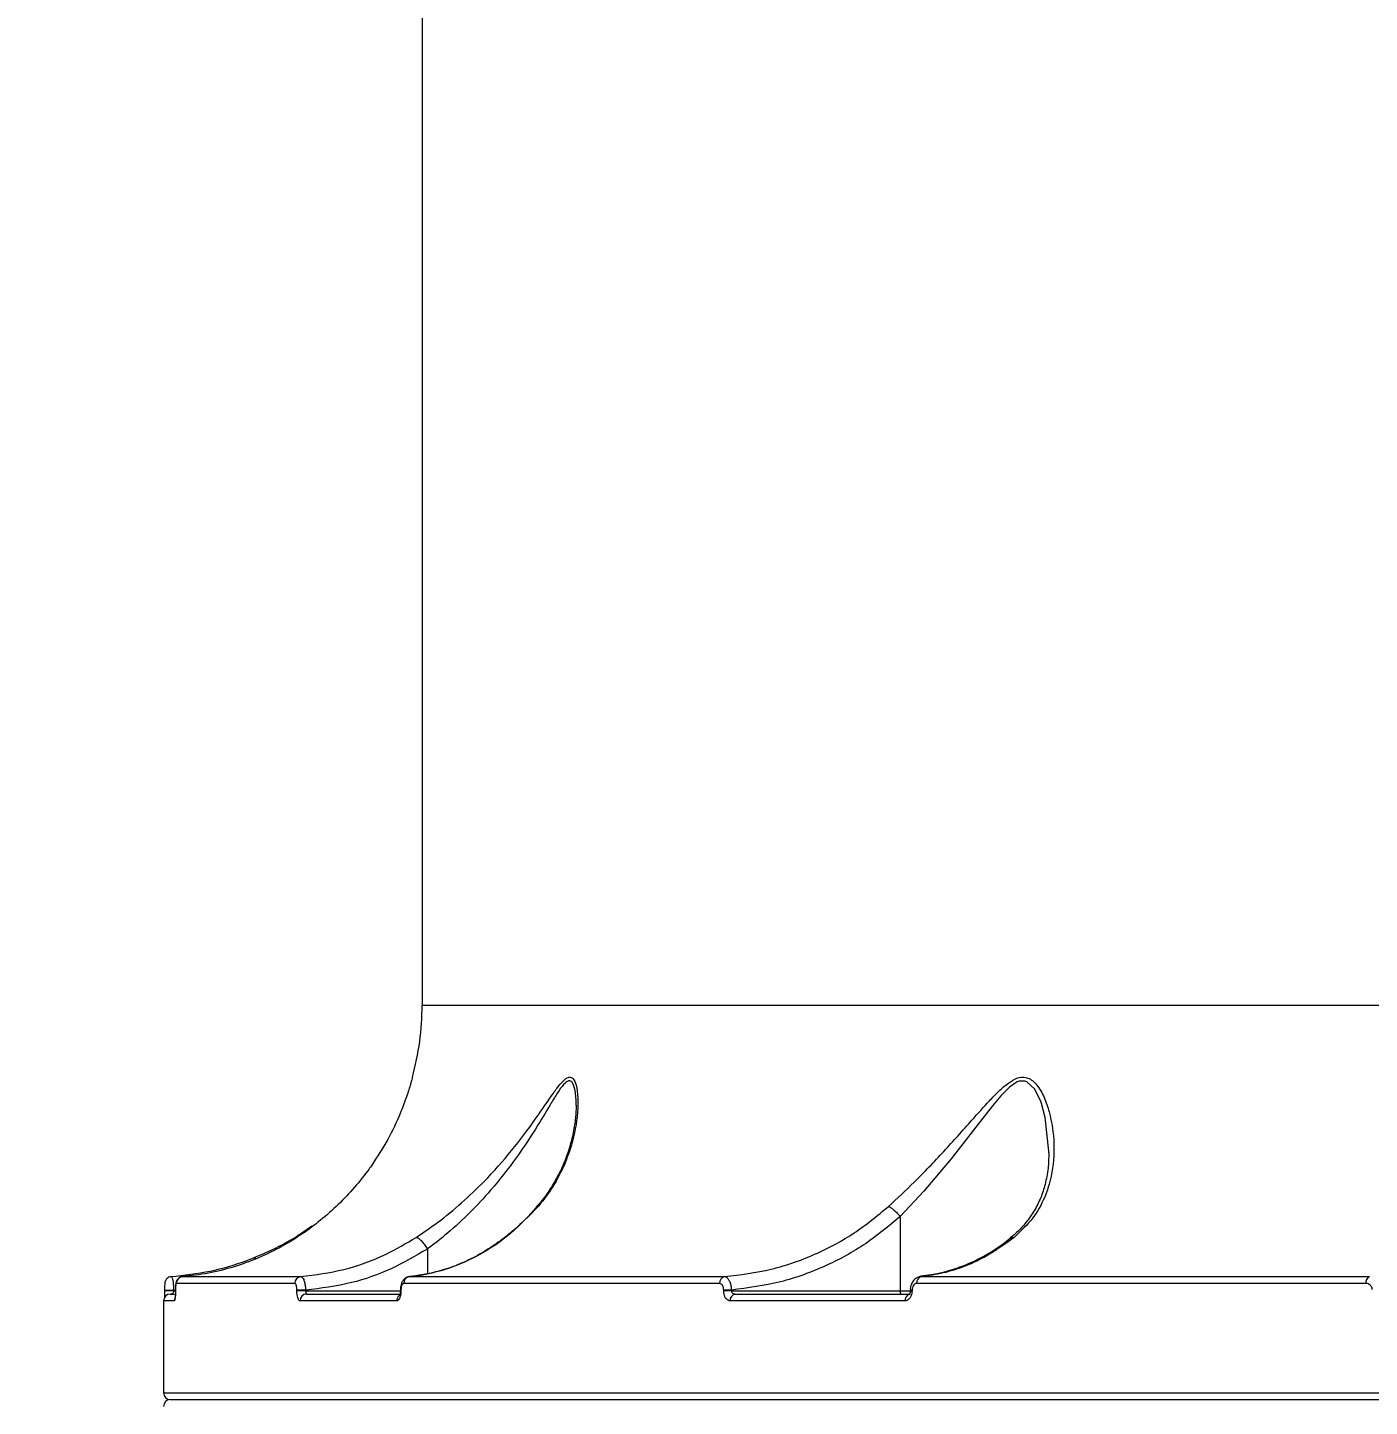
# Model space of a CAD drawing. Header units: millimetres. Extents: x -6796 to 9036, y -6828 to 5710.
# Drawn here: x -3124.5 to -2927.3, y -1314.9 to -1112.4 of the extents above; entities that cross this region are included whole.
import ezdxf

# ---------------------------------------------------------------- set-up
doc = ezdxf.new("R2010")
doc.units = ezdxf.units.MM
doc.layers.add('DIKOM_РАЗМЕР_ЗОНА', color=7, linetype='Continuous')
doc.layers.add('DIKOM_РАЗМЕР_ОБЪЕКТА', color=7, linetype='Continuous')
doc.styles.add('style1', font='arial.ttf', dxfattribs={"width": 0.8})
doc.dimstyles.new('1-50', dxfattribs={"dimtxt": 300, "dimasz": 200, "dimexe": 100, "dimexo": 0, "dimgap": 100, "dimtad": 1, "dimtxsty": 'style1', "dimcen": 200, "dimclrd": 7, "dimclre": 7, "dimclrt": 7, "dimadec": 1, "dimazin": 2, "dimtfac": 1, "dimtmove": 0, "dimatfit": 2, "dimfxl": 0, "dimlwd": 25, "dimlwe": 18, "dimarcsym": 0})

# ---------------------------------------------------------------- blocks, each defined once
blk = doc.blocks.new('*D11')
at = {"layer": 'Defpoints', "color": 0, "transparency": 16777216}
for p in [(-5295.52, 688.88), (5479.37, 352.85), (5479.37, -5858.19)]:
    blk.add_point(p, dxfattribs=at)
at = {"layer": 'DIKOM_РАЗМЕР_ОБЪЕКТА', "color": 7, "lineweight": 18, "transparency": 16777216}
for p, q in [((-5295.52, 688.88), (-5295.52, -5958.19)), ((5479.37, 352.85), (5479.37, -5958.19))]:
    blk.add_line(p, q, dxfattribs=at)
at = {"layer": 'DIKOM_РАЗМЕР_ОБЪЕКТА', "color": 7, "lineweight": 25, "transparency": 16777216}
blk.add_line((-5095.52, -5858.19), (5279.37, -5858.19), dxfattribs=at)
at = {"layer": 'DIKOM_РАЗМЕР_ОБЪЕКТА', "color": 7, "transparency": 16777216}
for points in [[(-5095.52, -5824.85), (-5095.52, -5891.52), (-5295.52, -5858.19)], [(5279.37, -5824.85), (5279.37, -5891.52), (5479.37, -5858.19)]]:
    blk.add_solid(points, dxfattribs=at)
at = {"layer": 'DIKOM_РАЗМЕР_ОБЪЕКТА', "color": 7, "transparency": 16777216, "insert": (180.34, -5605.01), "char_height": 300, "attachment_point": 5, "style": 'style1'}
blk.add_mtext('10800', dxfattribs=at)
blk = doc.blocks.new('*D14')
at = {"layer": 'Defpoints', "color": 0, "transparency": 16777216}
for p in [(-6795.52, 688.88), (6979.37, 688.88), (6979.37, -6727.83)]:
    blk.add_point(p, dxfattribs=at)
at = {"layer": 'DIKOM_РАЗМЕР_ЗОНА', "color": 7, "lineweight": 18, "transparency": 16777216}
for p, q in [((-6795.52, 688.88), (-6795.52, -6827.83)), ((6979.37, 688.88), (6979.37, -6827.83))]:
    blk.add_line(p, q, dxfattribs=at)
at = {"layer": 'DIKOM_РАЗМЕР_ЗОНА', "color": 7, "lineweight": 25, "transparency": 16777216}
blk.add_line((-6595.52, -6727.83), (6779.37, -6727.83), dxfattribs=at)
at = {"layer": 'DIKOM_РАЗМЕР_ЗОНА', "color": 7, "transparency": 16777216}
for points in [[(-6595.52, -6694.5), (-6595.52, -6761.17), (-6795.52, -6727.83)], [(6779.37, -6694.5), (6779.37, -6761.17), (6979.37, -6727.83)]]:
    blk.add_solid(points, dxfattribs=at)
at = {"layer": 'DIKOM_РАЗМЕР_ЗОНА', "color": 7, "transparency": 16777216, "insert": (26.03, -6474.56), "char_height": 300, "attachment_point": 5, "style": 'style1'}
blk.add_mtext('13800', dxfattribs=at)

msp = doc.modelspace()

# ---------------------------------------------------------------- linework, layer by layer
at = {"color": 7, "linetype": 'Continuous', "lineweight": 15}
for p, q in [((-3066.513, -885.835), (-3066.513, -1255.935)), ((-3066.513, -1255.935), (-2746.361, -1255.935)), ((-2996.283, -1286.997), (-2996.283, -1297.885)), ((-3065.743, -1291.771), (-3065.743, -1295.433)), ((-3101.718, -1295.828), (-3084.326, -1295.828)), ((-3068.363, -1295.828), (-3022.078, -1295.828)), ((-2992.397, -1295.634), (-2993.277, -1295.755)), ((-2993.18, -1295.828), (-2927.348, -1295.828)), ((-3104.345, -1297.852), (-3104.345, -1297.885)), ((-3103.01, -1297.852), (-3104.345, -1297.852)), ((-3103.01, -1297.885), (-3104.345, -1297.885)), ((-3102.835, -1297.828), (-3103.01, -1297.852)), ((-3103.01, -1297.852), (-3103.01, -1297.885)), ((-3103.01, -1297.885), (-3102.758, -1297.885)), ((-3102.755, -1297.782), (-3102.755, -1297.885)), ((-3102.755, -1297.782), (-3102.75, -1297.782)), ((-3102.755, -1297.885), (-3102.75, -1297.885)), ((-3102.75, -1297.782), (-3102.75, -1297.885)), ((-3085.21, -1296.825), (-3102.64, -1296.825)), ((-3084.908, -1297.885), (-3084.908, -1297.83)), ((-3083.624, -1297.83), (-3084.908, -1297.83)), ((-3083.624, -1297.885), (-3084.908, -1297.885)), ((-3083.624, -1297.83), (-3083.624, -1297.885)), ((-3083.624, -1297.885), (-3069.707, -1297.885)), ((-3069.707, -1297.805), (-3069.707, -1297.885)), ((-3069.707, -1297.805), (-3069.706, -1297.805)), ((-3069.706, -1297.805), (-3069.623, -1297.805)), ((-3069.706, -1297.885), (-3069.623, -1297.885)), ((-3069.623, -1297.805), (-3069.623, -1297.885)), ((-3022.825, -1296.825), (-3069.212, -1296.825)), ((-3022.215, -1297.885), (-3022.215, -1297.805)), ((-3021.084, -1297.805), (-3022.215, -1297.805)), ((-3021.084, -1297.885), (-3022.215, -1297.885)), ((-3021.084, -1297.805), (-3021.084, -1297.885)), ((-3021.084, -1297.885), (-2996.283, -1297.885)), ((-2996.283, -1297.885), (-2994.837, -1297.885)), ((-2994.804, -1297.83), (-2994.804, -1297.885)), ((-2994.804, -1297.83), (-2994.542, -1297.83)), ((-2994.804, -1297.885), (-2994.542, -1297.885)), ((-2994.542, -1297.83), (-2994.542, -1297.885)), ((-2927.886, -1296.825), (-2993.863, -1296.825)), ((-3104.513, -1299.385), (-3104.513, -1312.885)), ((-3102.917, -1299.385), (-3104.513, -1299.385)), ((-3103.513, -1298.385), (-3102.91, -1298.385)), ((-3070.25, -1299.385), (-3084.451, -1299.385)), ((-3083.499, -1298.385), (-3069.872, -1298.385)), ((-2995.555, -1299.385), (-3021.275, -1299.385)), ((-3020.473, -1298.385), (-2994.814, -1298.385)), ((-3104.513, -1312.885), (-2685.516, -1312.885)), ((-3103.513, -1313.885), (-2685.513, -1313.885))]:
    msp.add_line(p, q, dxfattribs=at)
at = {"color": 7, "linetype": 'Continuous', "lineweight": 15, "flags": 128}
for points in [[(-2974.45, -1277.665), (-2974.423, -1277.381), (-2974.961, -1272.43), (-2975.566, -1270.22), (-2976.51, -1268.268), (-2977.656, -1267.195), (-2977.959, -1267.095), (-2978.817, -1267.141), (-2979.081, -1267.238), (-2980.213, -1267.984), (-2981.492, -1269.254), (-2982.722, -1270.717), (-2985.042, -1273.693), (-2988.815, -1278.514), (-2992.801, -1283.252), (-2996.283, -1286.994), (-2996.284, -1286.995), (-2996.284, -1286.995)], [(-2996.12, -1298.385), (-2996.152, -1298.376), (-2996.183, -1298.347), (-2996.211, -1298.301), (-2996.236, -1298.239), (-2996.256, -1298.163), (-2996.271, -1298.076), (-2996.28, -1297.983), (-2996.283, -1297.885)]]:
    msp.add_lwpolyline(points, dxfattribs=at)
at = {"color": 7, "linetype": 'Continuous', "lineweight": 15}
for centre, radius, start, end in [((-3106.513, -1255.935), 40, 344.58804, 0), ((-3101.642, -1296.823), 0.998, 94.33339, 180.11826), ((-3084.229, -1296.805), 0.982, 95.68349, 181.19072), ((-3068.245, -1296.789), 0.968, 97.03736, 182.14694), ((-3021.891, -1296.746), 0.937, 101.52335, 184.84652), ((-2992.944, -1296.722), 0.925, 104.80047, 186.40251), ((-2926.969, -1296.676), 0.929, 114.11512, 189.2703), ((-3103.513, -1299.385), 1, 90, 180), ((-3101.915, -1299.385), 1.002, 153.20733, 180.02539), ((-3083.474, -1299.362), 0.977, 91.44426, 181.36102), ((-3069.223, -1299.373), 1.027, 127.67918, 180.65719), ((-3020.361, -1299.296), 0.918, 96.97574, 185.58148), ((-2994.612, -1299.287), 0.948, 110.98024, 185.93205), ((-3103.513, -1312.885), 1, 180, 270), ((-3103.513, -1314.885), 1, 90, 180)]:
    msp.add_arc(centre, radius, start, end, dxfattribs=at)
for points, knots in [([(-3067.951, -1266.564), (-3067.959, -1266.597), (-3067.981, -1266.682), (-3068.291, -1267.827), (-3068.859, -1269.611), (-3069.891, -1272.347), (-3071.448, -1275.692), (-3073.13, -1278.259), (-3073.97, -1279.542)], [0, 0, 0, 0, 0.0730038, 0.1858604, 0.3384075, 0.4916312, 0.7458193, 1, 1, 1, 1]), ([(-3067.394, -1290.06), (-3066.335, -1289.345), (-3064.047, -1287.797), (-3060.661, -1285.001), (-3056.952, -1281.479), (-3053.284, -1277.312), (-3050.154, -1273.138), (-3048.063, -1270.062), (-3046.726, -1268.153), (-3045.808, -1267.037), (-3045.204, -1266.598), (-3044.733, -1266.495), (-3044.27, -1266.688), (-3043.814, -1267.78), (-3043.597, -1269.566), (-3043.682, -1272.56), (-3044.404, -1276.509), (-3046.009, -1280.456), (-3047.798, -1283.439), (-3048.92, -1284.824), (-3049.481, -1285.517)], [0, 0, 0, 0, 0.0590523, 0.1277271, 0.196513, 0.2913054, 0.3861767, 0.4527491, 0.4869209, 0.5208964, 0.5489016, 0.5542376, 0.5800326, 0.615195, 0.6622391, 0.7094936, 0.8075747, 0.9056114, 0.9528154, 1, 1, 1, 1]), ([(-3043.903, -1270.663), (-3043.897, -1270.545), (-3043.858, -1269.671), (-3044.015, -1268.415), (-3044.391, -1267.234), (-3044.808, -1267.023), (-3045.232, -1267.132), (-3045.788, -1267.612), (-3046.616, -1268.786), (-3047.833, -1270.796), (-3049.745, -1274.021), (-3052.621, -1278.394), (-3056.007, -1282.749), (-3059.447, -1286.451), (-3062.6, -1289.352), (-3064.746, -1291.051), (-3065.744, -1291.763), (-3065.744, -1291.764)], [0, 0, 0, 0, 0.0110372, 0.0810328, 0.130989, 0.1664938, 0.1738278, 0.2128268, 0.2624351, 0.3123993, 0.4126758, 0.5574051, 0.7020303, 0.8066948, 0.9111993, 0.9999505, 1, 1, 1, 1]), ([(-2998.002, -1285.517), (-2996.737, -1284.344), (-2993.959, -1281.769), (-2989.838, -1277.435), (-2986.205, -1273.371), (-2983.575, -1270.407), (-2981.81, -1268.576), (-2980.46, -1267.399), (-2979.115, -1266.594), (-2978.13, -1266.477), (-2977.111, -1266.764), (-2976.075, -1267.679), (-2975.078, -1269.482), (-2974.108, -1272.429), (-2973.527, -1276.343), (-2973.866, -1280.638), (-2974.999, -1284.255), (-2976.679, -1287.36), (-2978.563, -1289.133), (-2979.549, -1290.06)], [0, 0, 0, 0, 0.0790145, 0.1734907, 0.2680512, 0.3287186, 0.36136, 0.3938948, 0.4223245, 0.4513098, 0.4599343, 0.4989806, 0.5451061, 0.5914396, 0.689033, 0.786593, 0.8555722, 0.9244486, 1, 1, 1, 1]), ([(-3043.896, -1270.664), (-3043.901, -1271.038), (-3043.916, -1272.045), (-3044.137, -1273.872), (-3044.627, -1276.153), (-3045.397, -1278.523), (-3046.407, -1280.797), (-3047.629, -1282.892), (-3048.743, -1284.501), (-3049.533, -1285.377), (-3049.771, -1285.642)], [0, 0, 0, 0, 0.0789208, 0.212523, 0.3610254, 0.5188078, 0.6674244, 0.808897, 0.9421973, 1, 1, 1, 1]), ([(-2974.447, -1277.666), (-2974.466, -1278.416), (-2974.506, -1279.991), (-2974.934, -1282.193), (-2975.603, -1284.282), (-2976.53, -1286.14), (-2977.721, -1287.826), (-2978.913, -1289.155), (-2979.773, -1289.861), (-2980.108, -1290.135)], [0, 0, 0, 0, 0.1600264, 0.3360528, 0.4828767, 0.6385089, 0.7892414, 0.9180972, 1, 1, 1, 1]), ([(-3073.97, -1279.542), (-3074.145, -1279.786), (-3075.024, -1281.009), (-3076.712, -1283.074), (-3079.969, -1286.44), (-3083.454, -1289.196), (-3087.328, -1291.55), (-3090.541, -1293.123), (-3094.171, -1294.446), (-3097.902, -1295.401), (-3100.446, -1295.686), (-3101.718, -1295.828)], [0, 0, 0, 0, 0.0242961, 0.1222499, 0.2202167, 0.4215178, 0.5118881, 0.6322331, 0.7525886, 0.8762961, 1, 1, 1, 1]), ([(-3049.481, -1285.517), (-3050.788, -1286.889), (-3053.435, -1289.667), (-3057.413, -1292.333), (-3061.175, -1294.149), (-3064.633, -1295.313), (-3067.115, -1295.656), (-3068.363, -1295.828)], [0, 0, 0, 0, 0.2398791, 0.4858767, 0.6394203, 0.8185501, 1, 1, 1, 1]), ([(-3049.761, -1285.649), (-3050.106, -1286.052), (-3051.127, -1287.247), (-3052.984, -1288.974), (-3055.309, -1290.833), (-3057.762, -1292.419), (-3060.314, -1293.723), (-3062.896, -1294.744), (-3064.643, -1295.171), (-3065.496, -1295.379)], [0, 0, 0, 0, 0.0775347, 0.2297721, 0.3834947, 0.5385659, 0.6945195, 0.8507603, 1, 1, 1, 1]), ([(-3049.73, -1285.679), (-3049.691, -1285.637), (-3049.624, -1285.566), (-3049.522, -1285.531), (-3049.481, -1285.517)], [0, 0, 0, 0, 0.5962696, 1, 1, 1, 1]), ([(-3022.078, -1295.828), (-3019.777, -1295.543), (-3015.109, -1294.966), (-3008.711, -1292.649), (-3002.892, -1289.547), (-2999.644, -1286.87), (-2998.002, -1285.517)], [0, 0, 0, 0, 0.2625702, 0.5326605, 0.7636463, 1, 1, 1, 1]), ([(-2998.002, -1285.517), (-2997.965, -1285.532), (-2997.858, -1285.574), (-2997.601, -1285.726), (-2997.205, -1286.031), (-2996.723, -1286.484), (-2996.43, -1286.825), (-2996.284, -1286.995)], [0, 0, 0, 0, 0.0873072, 0.2536145, 0.50239, 0.7511759, 1, 1, 1, 1]), ([(-2996.283, -1286.997), (-2997.948, -1288.387), (-3001.316, -1291.198), (-3007.265, -1294.416), (-3013.883, -1296.863), (-3018.662, -1297.488), (-3021.084, -1297.805)], [0, 0, 0, 0, 0.2328881, 0.4713015, 0.7319723, 1, 1, 1, 1]), ([(-2996.284, -1286.995), (-2996.284, -1286.995), (-2996.284, -1286.996), (-2996.283, -1286.997), (-2996.283, -1286.997), (-2996.283, -1286.997)], [0, 0, 0, 0, 0.3653779, 0.8659765, 1, 1, 1, 1]), ([(-3091.268, -1293.069), (-3089.838, -1292.449), (-3087.507, -1291.439), (-3084.629, -1289.745), (-3083.259, -1288.755), (-3082.699, -1288.35)], [0, 0, 0, 0, 0.4841674, 0.7890323, 1, 1, 1, 1]), ([(-3084.326, -1295.828), (-3082.212, -1295.549), (-3077.924, -1294.984), (-3072.216, -1292.907), (-3068.849, -1290.92), (-3067.394, -1290.06)], [0, 0, 0, 0, 0.3558502, 0.721475, 1, 1, 1, 1]), ([(-3065.743, -1291.771), (-3067.495, -1292.792), (-3071.042, -1294.86), (-3077.08, -1296.982), (-3081.369, -1297.538), (-3083.624, -1297.83)], [0, 0, 0, 0, 0.3165729, 0.6406618, 1, 1, 1, 1]), ([(-3067.394, -1290.06), (-3067.381, -1290.061), (-3067.329, -1290.061), (-3067.179, -1290.105), (-3066.897, -1290.29), (-3066.507, -1290.678), (-3066.099, -1291.188), (-3065.862, -1291.572), (-3065.744, -1291.764)], [0, 0, 0, 0, 0.0380737, 0.1491748, 0.3618865, 0.5745814, 0.7873057, 1, 1, 1, 1]), ([(-3065.744, -1291.764), (-3065.744, -1291.765), (-3065.743, -1291.767), (-3065.743, -1291.77), (-3065.743, -1291.771)], [0, 0, 0, 0, 0.6110991, 1, 1, 1, 1]), ([(-2979.549, -1290.06), (-2980.996, -1291.11), (-2983.352, -1292.818), (-2986.894, -1294.397), (-2989.977, -1295.389), (-2992.099, -1295.68), (-2993.18, -1295.828)], [0, 0, 0, 0, 0.3422139, 0.5572665, 0.7746029, 1, 1, 1, 1]), ([(-2980.057, -1290.159), (-2980.423, -1290.46), (-2981.533, -1291.371), (-2983.51, -1292.606), (-2985.967, -1293.875), (-2988.52, -1294.829), (-2990.672, -1295.426), (-2991.976, -1295.584), (-2992.397, -1295.634)], [0, 0, 0, 0, 0.0974997, 0.2958357, 0.4963842, 0.6988622, 0.9028158, 1, 1, 1, 1]), ([(-2980.008, -1290.223), (-2979.955, -1290.176), (-2979.853, -1290.086), (-2979.677, -1290.061), (-2979.575, -1290.061), (-2979.549, -1290.06)], [0, 0, 0, 0, 0.4445954, 0.8582352, 1, 1, 1, 1]), ([(-3103.385, -1295.828), (-3101.461, -1295.609), (-3097.688, -1295.18), (-3093.678, -1293.993), (-3091.599, -1293.196), (-3091.268, -1293.069)], [0, 0, 0, 0, 0.4665352, 0.9149997, 1, 1, 1, 1]), ([(-3091.268, -1293.069), (-3091.259, -1293.066), (-3091.188, -1293.038), (-3091.076, -1293.038), (-3090.946, -1293.157), (-3090.914, -1293.186)], [0, 0, 0, 0, 0.0909493, 0.7718191, 1, 1, 1, 1]), ([(-3103.394, -1295.832), (-3103.4, -1295.831), (-3103.521, -1295.819), (-3103.734, -1295.907), (-3103.977, -1296.061), (-3104.136, -1296.244), (-3104.232, -1296.417), (-3104.282, -1296.566), (-3104.304, -1296.672), (-3104.316, -1296.756), (-3104.328, -1296.895), (-3104.337, -1297.122), (-3104.344, -1297.5), (-3104.344, -1297.743), (-3104.344, -1297.853)], [0, 0, 0, 0, 0.0055749, 0.1255518, 0.2215443, 0.3025111, 0.3710382, 0.4265674, 0.4668869, 0.5036451, 0.5647174, 0.7524153, 0.8880469, 1, 1, 1, 1]), ([(-3103.394, -1295.832), (-3103.4, -1295.831), (-3103.521, -1295.819), (-3103.734, -1295.907), (-3103.977, -1296.061), (-3104.136, -1296.244), (-3104.232, -1296.417), (-3104.282, -1296.566), (-3104.304, -1296.672), (-3104.316, -1296.756), (-3104.328, -1296.895), (-3104.337, -1297.122), (-3104.344, -1297.5), (-3104.344, -1297.743), (-3104.344, -1297.853)], [0, 0, 0, 0, 0.0055749, 0.1255518, 0.2215443, 0.3025111, 0.3710382, 0.4265674, 0.4668869, 0.5036451, 0.5647174, 0.7524153, 0.8880469, 1, 1, 1, 1]), ([(-3103.385, -1295.828), (-3103.354, -1295.842), (-3103.288, -1295.872), (-3103.189, -1296.164), (-3103.102, -1296.625), (-3103.037, -1297.206), (-3103.019, -1297.636), (-3103.01, -1297.852)], [0, 0, 0, 0, 0.184795, 0.398808, 0.6012776, 0.7990305, 1, 1, 1, 1]), ([(-3101.725, -1295.829), (-3101.726, -1295.829), (-3101.847, -1295.811), (-3102.067, -1295.907), (-3102.322, -1296.066), (-3102.491, -1296.262), (-3102.596, -1296.456), (-3102.662, -1296.652), (-3102.709, -1296.888), (-3102.74, -1297.203), (-3102.755, -1297.564), (-3102.753, -1297.757), (-3102.753, -1297.82)], [0, 0, 0, 0, 0.0005991, 0.1306025, 0.2349962, 0.3260909, 0.4090265, 0.4909817, 0.6064841, 0.7971249, 0.9339901, 1, 1, 1, 1]), ([(-3084.326, -1295.828), (-3084.254, -1295.85), (-3084.111, -1295.893), (-3083.909, -1296.237), (-3083.748, -1296.744), (-3083.653, -1297.308), (-3083.632, -1297.681), (-3083.624, -1297.83)], [0, 0, 0, 0, 0.2142473, 0.4283115, 0.6427281, 0.8575889, 1, 1, 1, 1]), ([(-3068.406, -1295.851), (-3068.522, -1295.864), (-3068.777, -1295.892), (-3069.108, -1296.118), (-3069.389, -1296.445), (-3069.6, -1296.917), (-3069.713, -1297.402), (-3069.695, -1297.726), (-3069.69, -1297.805)], [0, 0, 0, 0, 0.1328454, 0.2914602, 0.4528767, 0.6479319, 0.9136611, 1, 1, 1, 1]), ([(-3065.496, -1295.379), (-3065.542, -1295.391), (-3066.488, -1295.647), (-3067.464, -1295.794), (-3068.392, -1295.833), (-3068.405, -1295.833)], [0, 0, 0, 0, 0.0477228, 0.9864694, 1, 1, 1, 1]), ([(-3022.078, -1295.828), (-3021.996, -1295.843), (-3021.811, -1295.877), (-3021.541, -1296.145), (-3021.305, -1296.59), (-3021.136, -1297.163), (-3021.102, -1297.591), (-3021.084, -1297.805)], [0, 0, 0, 0, 0.1700729, 0.3808122, 0.5867177, 0.7931435, 1, 1, 1, 1]), ([(-2993.265, -1295.849), (-2993.298, -1295.847), (-2993.519, -1295.832), (-2993.905, -1296.022), (-2994.346, -1296.385), (-2994.659, -1296.93), (-2994.814, -1297.443), (-2994.788, -1297.756), (-2994.782, -1297.83)], [0, 0, 0, 0, 0.0372436, 0.2455822, 0.4491661, 0.6711639, 0.9222967, 1, 1, 1, 1]), ([(-3104.345, -1297.885), (-3104.345, -1297.898), (-3104.345, -1298.078), (-3104.347, -1298.42), (-3104.352, -1298.76), (-3104.356, -1298.87), (-3104.357, -1298.886)], [0, 0, 0, 0, 0.035235, 0.4770455, 0.926955, 1, 1, 1, 1]), ([(-3103.01, -1297.885), (-3103.012, -1297.928), (-3103.015, -1297.982), (-3103.039, -1298.086), (-3103.084, -1298.196), (-3103.172, -1298.305), (-3103.277, -1298.373), (-3103.352, -1298.381), (-3103.387, -1298.385)], [0, 0, 0, 0, 0.1272063, 0.1626693, 0.340396, 0.5453904, 0.7831194, 1, 1, 1, 1]), ([(-3102.75, -1297.885), (-3102.751, -1297.955), (-3102.752, -1298.197), (-3102.767, -1298.593), (-3102.802, -1299.001), (-3102.853, -1299.318), (-3102.894, -1299.361), (-3102.917, -1299.385)], [0, 0, 0, 0, 0.0796224, 0.2757334, 0.4707637, 0.7105434, 1, 1, 1, 1]), ([(-3102.757, -1297.975), (-3102.757, -1298.041), (-3102.757, -1298.239), (-3102.772, -1298.546), (-3102.794, -1298.831), (-3102.82, -1298.994), (-3102.823, -1299.006), (-3102.824, -1299.01)], [0, 0, 0, 0, 0.1213971, 0.3604097, 0.6194426, 0.8717147, 1, 1, 1, 1]), ([(-3102.64, -1296.825), (-3102.657, -1296.841), (-3102.685, -1296.869), (-3102.718, -1297.075), (-3102.74, -1297.332), (-3102.75, -1297.581), (-3102.75, -1297.735), (-3102.75, -1297.782)], [0, 0, 0, 0, 0.3025677, 0.5346993, 0.7254878, 0.9170936, 1, 1, 1, 1]), ([(-3084.908, -1297.83), (-3084.91, -1297.756), (-3084.913, -1297.568), (-3084.95, -1297.285), (-3085.019, -1297.031), (-3085.109, -1296.858), (-3085.177, -1296.836), (-3085.21, -1296.825)], [0, 0, 0, 0, 0.1422562, 0.3571413, 0.5715864, 0.785712, 1, 1, 1, 1]), ([(-3084.451, -1299.385), (-3084.503, -1299.369), (-3084.606, -1299.335), (-3084.743, -1299.077), (-3084.846, -1298.696), (-3084.9, -1298.274), (-3084.906, -1297.995), (-3084.908, -1297.885)], [0, 0, 0, 0, 0.2150505, 0.4299755, 0.6447154, 0.8592311, 1, 1, 1, 1]), ([(-3083.624, -1297.885), (-3083.624, -1297.922), (-3083.622, -1298.015), (-3083.607, -1298.155), (-3083.579, -1298.282), (-3083.542, -1298.369), (-3083.513, -1298.38), (-3083.499, -1298.385)], [0, 0, 0, 0, 0.140717, 0.3551953, 0.5699951, 0.7849523, 1, 1, 1, 1]), ([(-3069.623, -1297.885), (-3069.625, -1297.972), (-3069.631, -1298.229), (-3069.696, -1298.646), (-3069.838, -1299.053), (-3070.031, -1299.332), (-3070.177, -1299.367), (-3070.25, -1299.385)], [0, 0, 0, 0, 0.1083174, 0.3204476, 0.5430968, 0.7715873, 1, 1, 1, 1]), ([(-3069.71, -1297.885), (-3069.71, -1297.944), (-3069.709, -1298.1), (-3069.742, -1298.323), (-3069.786, -1298.497), (-3069.827, -1298.594), (-3069.828, -1298.595), (-3069.829, -1298.595)], [0, 0, 0, 0, 0.1629349, 0.4285702, 0.6545497, 0.8458059, 1, 1, 1, 1]), ([(-3069.212, -1296.825), (-3069.261, -1296.837), (-3069.357, -1296.86), (-3069.484, -1297.041), (-3069.576, -1297.306), (-3069.618, -1297.578), (-3069.622, -1297.747), (-3069.623, -1297.805)], [0, 0, 0, 0, 0.2288283, 0.4578388, 0.6785498, 0.8883808, 1, 1, 1, 1]), ([(-3022.215, -1297.805), (-3022.221, -1297.698), (-3022.234, -1297.483), (-3022.332, -1297.197), (-3022.478, -1296.977), (-3022.65, -1296.847), (-3022.771, -1296.832), (-3022.825, -1296.825)], [0, 0, 0, 0, 0.2039581, 0.4079862, 0.6134809, 0.8265091, 1, 1, 1, 1]), ([(-3021.275, -1299.385), (-3021.358, -1299.375), (-3021.546, -1299.351), (-3021.812, -1299.149), (-3022.035, -1298.81), (-3022.186, -1298.374), (-3022.205, -1298.048), (-3022.215, -1297.885)], [0, 0, 0, 0, 0.174192, 0.3895994, 0.5957756, 0.7978744, 1, 1, 1, 1]), ([(-3021.084, -1297.885), (-3021.08, -1297.931), (-3021.075, -1297.986), (-3021.036, -1298.09), (-3020.963, -1298.199), (-3020.816, -1298.309), (-3020.646, -1298.374), (-3020.527, -1298.382), (-3020.473, -1298.385)], [0, 0, 0, 0, 0.1444653, 0.1755328, 0.362612, 0.5710183, 0.8045787, 1, 1, 1, 1]), ([(-2994.542, -1297.885), (-2994.547, -1297.995), (-2994.559, -1298.274), (-2994.681, -1298.696), (-2994.91, -1299.077), (-2995.213, -1299.335), (-2995.441, -1299.369), (-2995.555, -1299.385)], [0, 0, 0, 0, 0.1407586, 0.3552783, 0.5700097, 0.7849408, 1, 1, 1, 1]), ([(-2994.806, -1297.885), (-2994.807, -1297.94), (-2994.81, -1298.065), (-2994.852, -1298.232), (-2994.905, -1298.353), (-2994.953, -1298.42), (-2994.956, -1298.422), (-2994.959, -1298.423)], [0, 0, 0, 0, 0.1828637, 0.4091296, 0.6116118, 0.8032839, 1, 1, 1, 1]), ([(-2993.863, -1296.825), (-2993.939, -1296.836), (-2994.091, -1296.859), (-2994.295, -1297.031), (-2994.448, -1297.285), (-2994.53, -1297.568), (-2994.538, -1297.756), (-2994.542, -1297.83)], [0, 0, 0, 0, 0.2142336, 0.4284163, 0.6428662, 0.8577311, 1, 1, 1, 1]), ([(-2926.92, -1297.782), (-2926.928, -1297.687), (-2926.944, -1297.499), (-2927.066, -1297.247), (-2927.252, -1297.037), (-2927.511, -1296.88), (-2927.735, -1296.828), (-2927.866, -1296.826), (-2927.886, -1296.825)], [0, 0, 0, 0, 0.1673616, 0.3344423, 0.5091148, 0.713062, 0.9577468, 1, 1, 1, 1])]:
    msp.add_open_spline(points, degree=3, knots=knots, dxfattribs=at)

# ---------------------------------------------------------------- dimensions: what is measured, and where the dimension line sits
at = {"layer": 'DIKOM_РАЗМЕР_ЗОНА', "color": 3}
dim = msp.add_linear_dim(base=(6979.369, -6727.833), p1=(-6795.523, 688.881), p2=(6979.369, 688.881), text='13800', dimstyle='1-50', dxfattribs=at)
dim.commit()
dim.dimension.update_dxf_attribs({"geometry": '*D14', "text_midpoint": (26.027, -6727.833), "dimtype": 160})
at = {"layer": 'DIKOM_РАЗМЕР_ОБЪЕКТА', "color": 3}
dim = msp.add_linear_dim(base=(5479.369, -5858.185), p1=(-5295.523, 688.88), p2=(5479.369, 352.849), text='10800', dimstyle='1-50', dxfattribs=at)
dim.commit()
dim.dimension.update_dxf_attribs({"geometry": '*D11', "text_midpoint": (180.342, -5858.185), "dimtype": 160})

doc.saveas('drawing.dxf')
